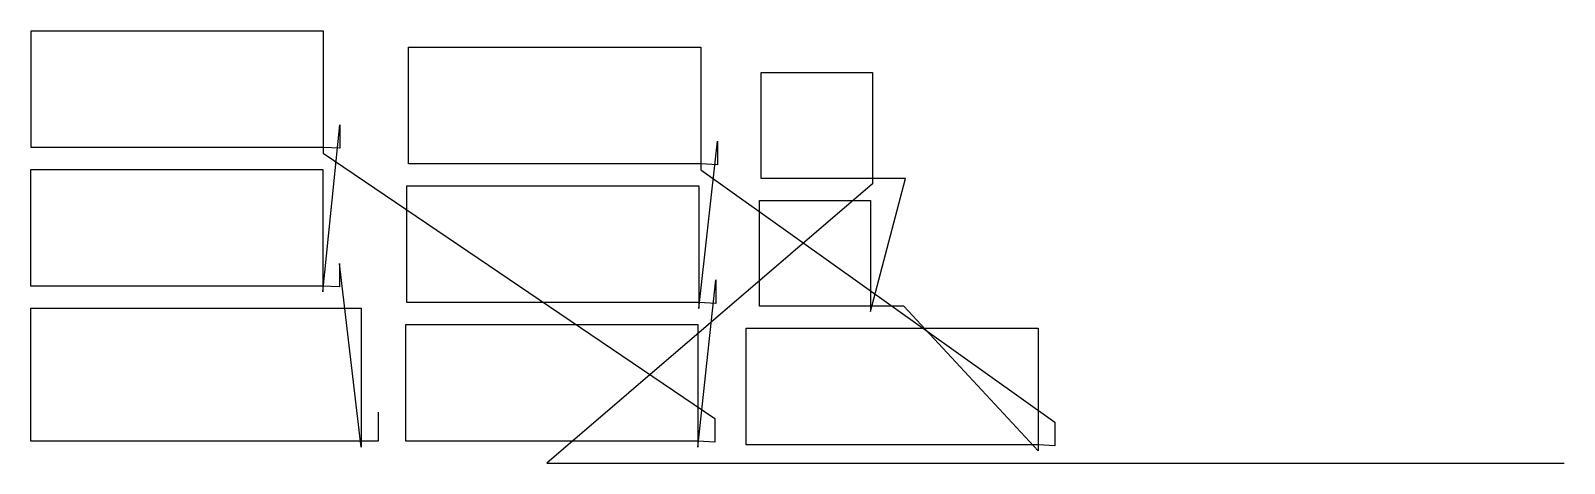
# Model space of a CAD drawing. Header units: metres. Extents: x 20 to 1420, y 659 to 1054.
import ezdxf

# ---------------------------------------------------------------- set-up
doc = ezdxf.new("R2010")
doc.units = ezdxf.units.M

msp = doc.modelspace()

# ---------------------------------------------------------------- linework, layer by layer
at = {"layer": 'TOOL_0'}
for p, q in [((20.353, 947.406), (20.353, 1053.906)), ((20.353, 1053.906), (286.853, 1053.906)), ((286.853, 1053.906), (286.853, 947.406)), ((364.972, 932.356), (364.972, 1038.856)), ((364.972, 1038.856), (631.472, 1038.856)), ((631.472, 1038.856), (631.472, 932.356)), ((686.597, 919.17), (686.597, 1015.67)), ((686.597, 1015.67), (788.097, 1015.67)), ((788.097, 1015.67), (788.097, 919.17)), ((286.541, 815.578), (302.235, 968.064)), ((302.235, 968.064), (302.235, 946.709)), ((629.91, 800.528), (646.854, 953.014)), ((646.854, 953.014), (646.854, 931.659)), ((286.853, 947.406), (20.353, 947.406)), ((302.235, 946.709), (286.853, 947.406)), ((286.853, 947.406), (286.853, 942.101)), ((286.853, 942.101), (644.355, 699.968)), ((20.041, 820.883), (20.041, 927.383)), ((20.041, 927.383), (286.541, 927.383)), ((286.541, 927.383), (286.541, 820.883)), ((631.472, 932.356), (364.972, 932.356)), ((646.854, 931.659), (631.472, 932.356)), ((631.472, 932.356), (631.472, 927.051)), ((631.472, 927.051), (954.747, 696.678)), ((363.41, 805.833), (363.41, 912.333)), ((363.41, 912.333), (629.91, 912.333)), ((788.097, 914.277), (491.137, 659.227)), ((629.91, 912.333), (629.91, 805.833)), ((788.097, 919.17), (686.597, 919.17)), ((786.534, 797.632), (818.446, 919.17)), ((818.446, 919.17), (788.097, 919.17)), ((788.097, 919.17), (788.097, 914.277)), ((685.034, 802.525), (685.034, 899.025)), ((685.034, 899.025), (786.534, 899.025)), ((786.534, 899.025), (786.534, 802.525)), ((321.546, 673.819), (301.923, 841.541)), ((301.923, 841.541), (301.923, 820.186)), ((628.973, 674.005), (645.292, 826.491)), ((645.292, 826.491), (645.292, 805.136)), ((286.541, 820.883), (20.041, 820.883)), ((301.923, 820.186), (286.541, 820.883)), ((286.541, 820.883), (286.541, 815.578)), ((20.046, 679.336), (20.046, 800.836)), ((20.046, 800.836), (321.546, 800.836)), ((321.546, 800.836), (321.546, 679.336)), ((629.91, 805.833), (363.41, 805.833)), ((645.292, 805.136), (629.91, 805.833)), ((629.91, 805.833), (629.91, 800.528)), ((786.534, 802.525), (685.034, 802.525)), ((816.883, 802.525), (786.534, 802.525)), ((786.534, 802.525), (786.534, 797.632)), ((939.365, 670.714), (816.883, 802.525)), ((362.473, 679.31), (362.473, 785.81)), ((362.473, 785.81), (628.973, 785.81)), ((628.973, 785.81), (628.973, 679.31)), ((672.865, 676.019), (672.865, 782.519)), ((672.865, 782.519), (939.365, 782.519)), ((939.365, 782.519), (939.365, 676.019)), ((337.058, 705.822), (337.058, 679.385)), ((644.355, 699.968), (644.355, 678.613)), ((954.747, 696.678), (954.747, 675.322)), ((321.546, 679.336), (20.046, 679.336)), ((337.058, 679.385), (321.546, 679.336)), ((321.546, 679.336), (321.546, 673.819)), ((628.973, 679.31), (362.473, 679.31)), ((644.355, 678.613), (628.973, 679.31)), ((628.973, 679.31), (628.973, 674.005)), ((939.365, 676.019), (672.865, 676.019)), ((954.747, 675.322), (939.365, 676.019)), ((939.365, 676.019), (939.365, 670.714)), ((491.137, 659.227), (492.137, 659.227)), ((492.137, 659.227), (491.137, 659.227)), ((491.137, 659.227), (492.137, 659.227)), ((492.137, 659.227), (1418.561, 659.227)), ((1418.561, 659.227), (1419.561, 659.227))]:
    msp.add_line(p, q, dxfattribs=at)

doc.saveas('drawing.dxf')
